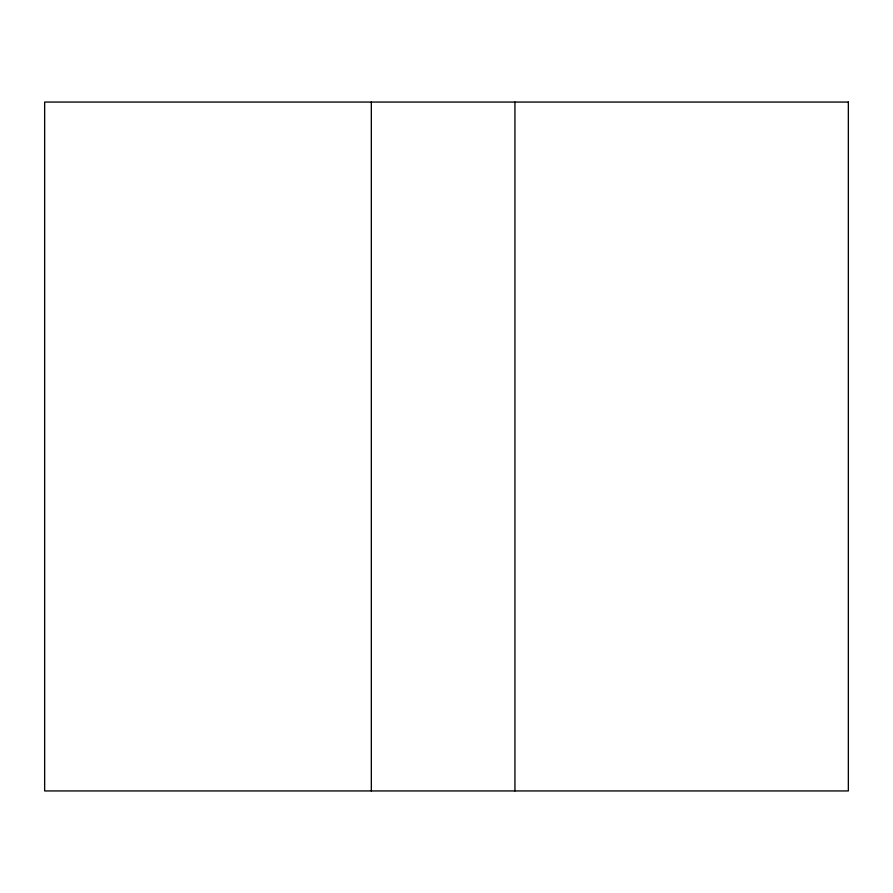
<?xml version="1.0" encoding="UTF-8"?>
<svg xmlns="http://www.w3.org/2000/svg" width="893" height="893" viewBox="0 0 893 893"><rect width="100%" height="100%" fill="white"/><g stroke="black" fill="none" stroke-linecap="round" stroke-linejoin="round"><path stroke-width="1.34" d="M514.937 102.059L514.937 790.941M371.332 102.059L371.332 790.941M848.35 102.059L44.65 102.059L44.65 790.941L848.35 790.941L848.35 102.059"/></g></svg>
